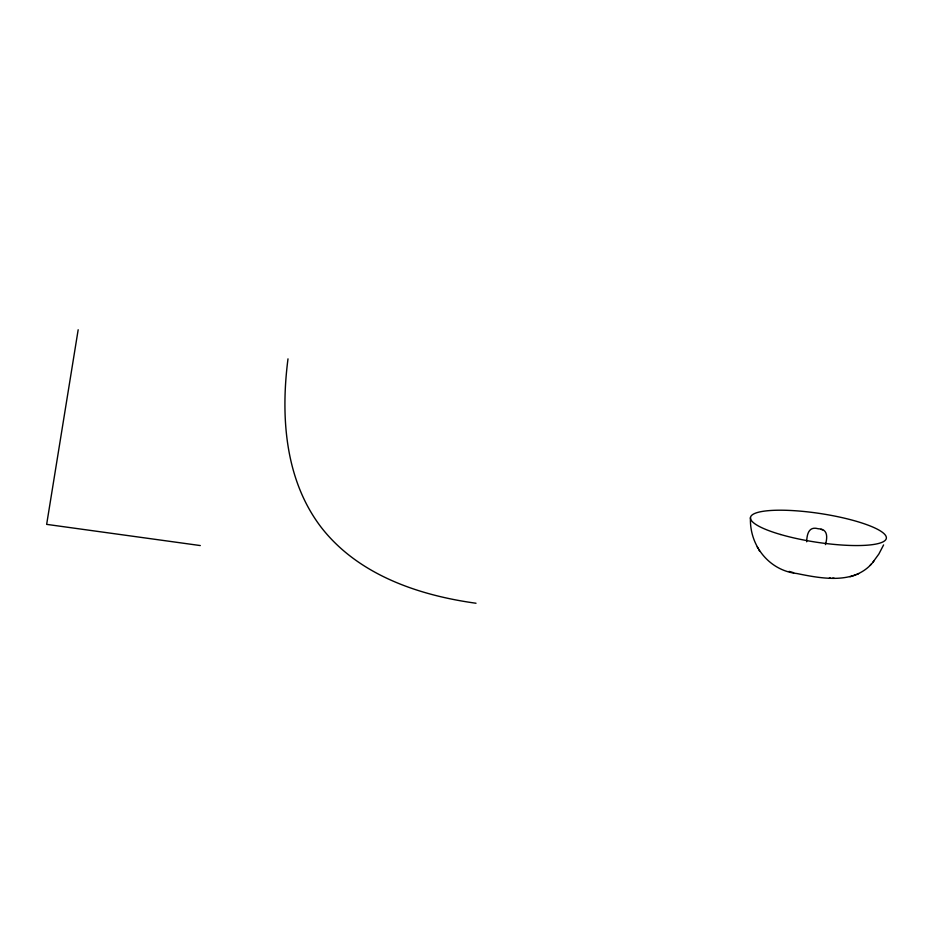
<?xml version="1.0" encoding="UTF-8"?>
<svg xmlns="http://www.w3.org/2000/svg" width="933" height="933" viewBox="0 0 933 933"><rect width="100%" height="100%" fill="white"/><g stroke="black" fill="none" stroke-linecap="round" stroke-linejoin="round"><path stroke-width="1.4" d="M825.437 544.615C827.769 536.557 827.583 528.906 818.206 528.754C809.179 526.095 806.928 533.501 806.672 541.781M287.994 358.867C280.565 416.258 284.81 479.702 321.174 527.285C358.027 574.798 418.451 595.312 476.017 603.243M78.174 329.757L46.65 524.369L200.292 545.56M883.598 544.93L878.839 554.062L872.845 562.284M750.47 517.628C749.257 545.385 769.049 570.564 796.957 573.538C822.276 578.717 855.701 585.026 873.824 561.188M870.302 565.141L871.235 564.08M855.993 574.833L852.4 576.069M856.902 574.448L858.582 573.748M850.01 576.757L851.899 576.221M832.621 578.168L834.114 578.215M829.379 578.098L830.662 578.133M789.085 571.404L793.633 572.699M822.626 529.862L821.017 529.361M757.223 546.855L757.934 548.161M758.972 550.015L759.649 551.275M780.664 534.527A68.715 14.462 8.7 0 0 886.21 538.796A68.715 14.462 8.7 0 0 788.327 510.374A68.715 14.462 8.7 0 0 780.664 534.527"/></g></svg>
